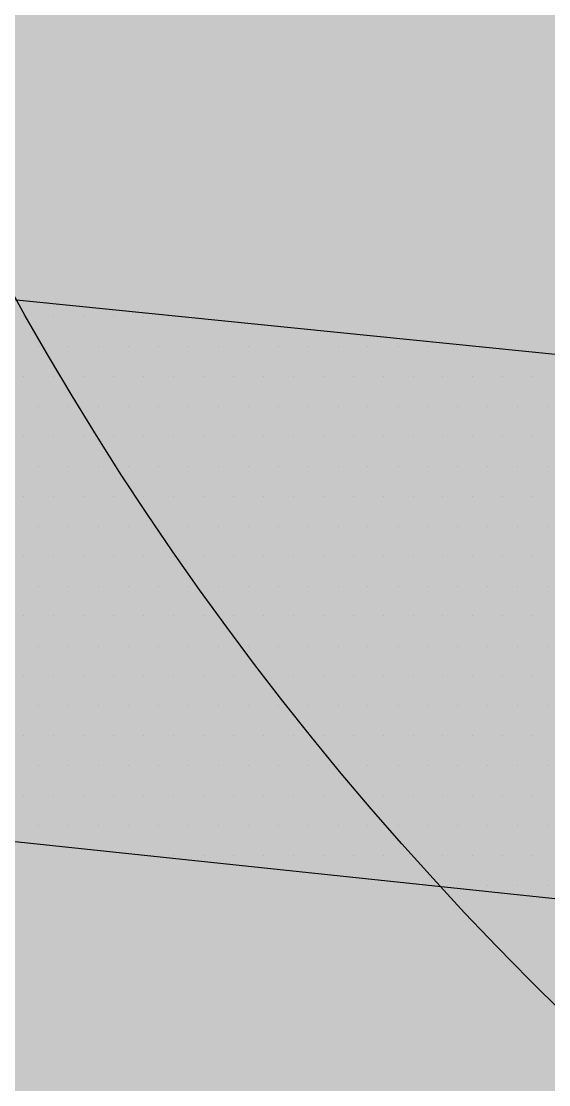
# Paper-space layout 'Layout1' of a CAD drawing. Extents: x -43 to 2298, y -18 to 768.
# Drawn here: x 134.713 to 135.683, y 257.531 to 259.486 of the extents above; entities that cross this region are included whole.
import ezdxf

# ---------------------------------------------------------------- set-up
doc = ezdxf.new("R2010")
doc.units = 0
doc.header["$LTSCALE"] = 2
doc.linetypes.add('CACHEX2', pattern=[0.75, 0.5, -0.25])
doc.layers.add('CARTOUCHE', color=7, linetype='Continuous')
doc.layers.add('LOGO', color=7, linetype='Continuous')

# ---------------------------------------------------------------- blocks, each defined once
blk = doc.blocks.new('A$C715108E3')
at = {"layer": 'LOGO', "color": 131}
for p, q in [((-18.7812, -18.4684), (-18.7812, -18.4684)), ((-18.6892, -18.4684), (-18.6892, -18.4684)), ((-18.5974, -18.4684), (-18.5974, -18.4684)), ((-18.5056, -18.4684), (-18.5056, -18.4684)), ((-18.4141, -18.4684), (-18.4141, -18.4684)), ((-18.3223, -18.4684), (-18.3223, -18.4684)), ((-18.7349, -18.5599), (-18.7349, -18.5599)), ((-18.6431, -18.5599), (-18.6431, -18.5599)), ((-18.5515, -18.5599), (-18.5515, -18.5599)), ((-18.4598, -18.5599), (-18.4598, -18.5599)), ((-18.3678, -18.5599), (-18.3678, -18.5599)), ((-18.2765, -18.5599), (-18.2765, -18.5599)), ((-18.1847, -18.5599), (-18.1847, -18.5599)), ((-18.0927, -18.5599), (-18.0927, -18.5599)), ((-18.0014, -18.5599), (-18.0014, -18.5599)), ((-17.9094, -18.5599), (-17.9094, -18.5599)), ((-17.8174, -18.5599), (-17.8174, -18.5599)), ((-17.7263, -18.5599), (-17.7263, -18.5599)), ((-17.6341, -18.5599), (-17.6341, -18.5599)), ((-17.5424, -18.5599), (-17.5424, -18.5599)), ((-17.4504, -18.5599), (-17.4504, -18.5599)), ((-18.7812, -18.6525), (-18.7812, -18.6525)), ((-18.6892, -18.6525), (-18.6892, -18.6525)), ((-18.5974, -18.6525), (-18.5974, -18.6525)), ((-18.5056, -18.6525), (-18.5056, -18.6525)), ((-18.4141, -18.6525), (-18.4141, -18.6525)), ((-18.3223, -18.6525), (-18.3223, -18.6525)), ((-18.2302, -18.6525), (-18.2302, -18.6525)), ((-18.139, -18.6525), (-18.139, -18.6525)), ((-18.047, -18.6525), (-18.047, -18.6525)), ((-17.9549, -18.6525), (-17.9549, -18.6525)), ((-17.8637, -18.6525), (-17.8637, -18.6525)), ((-17.7716, -18.6525), (-17.7716, -18.6525)), ((-17.6798, -18.6525), (-17.6798, -18.6525)), ((-17.588, -18.6525), (-17.588, -18.6525)), ((-17.4965, -18.6525), (-17.4965, -18.6525)), ((-17.4049, -18.6525), (-17.4049, -18.6525)), ((-17.3129, -18.6525), (-17.3129, -18.6525)), ((-17.2214, -18.6525), (-17.2214, -18.6525)), ((-18.7349, -18.7438), (-18.7349, -18.7438)), ((-18.6431, -18.7438), (-18.6431, -18.7438)), ((-18.5515, -18.7438), (-18.5515, -18.7438)), ((-18.4598, -18.7438), (-18.4598, -18.7438)), ((-18.3678, -18.7438), (-18.3678, -18.7438)), ((-18.2765, -18.7438), (-18.2765, -18.7438)), ((-18.1847, -18.7438), (-18.1847, -18.7438)), ((-18.0927, -18.7438), (-18.0927, -18.7438)), ((-18.0014, -18.7438), (-18.0014, -18.7438)), ((-17.9094, -18.7438), (-17.9094, -18.7438)), ((-17.8174, -18.7438), (-17.8174, -18.7438)), ((-17.7263, -18.7438), (-17.7263, -18.7438)), ((-17.6341, -18.7438), (-17.6341, -18.7438)), ((-17.5424, -18.7438), (-17.5424, -18.7438)), ((-17.4504, -18.7438), (-17.4504, -18.7438)), ((-17.359, -18.7438), (-17.359, -18.7438)), ((-17.2671, -18.7438), (-17.2671, -18.7438)), ((-17.1753, -18.7438), (-17.1753, -18.7438)), ((-18.7812, -18.835), (-18.7812, -18.835)), ((-18.6892, -18.835), (-18.6892, -18.835)), ((-18.5974, -18.835), (-18.5974, -18.835)), ((-18.5056, -18.835), (-18.5056, -18.835)), ((-18.4141, -18.835), (-18.4141, -18.835)), ((-18.3223, -18.835), (-18.3223, -18.835)), ((-18.2302, -18.835), (-18.2302, -18.835)), ((-18.139, -18.835), (-18.139, -18.835)), ((-18.047, -18.835), (-18.047, -18.835)), ((-17.9549, -18.835), (-17.9549, -18.835)), ((-17.8637, -18.835), (-17.8637, -18.835)), ((-17.7716, -18.835), (-17.7716, -18.835)), ((-17.6798, -18.835), (-17.6798, -18.835)), ((-17.588, -18.835), (-17.588, -18.835)), ((-17.4965, -18.835), (-17.4965, -18.835)), ((-17.4049, -18.835), (-17.4049, -18.835)), ((-17.3129, -18.835), (-17.3129, -18.835)), ((-17.2214, -18.835), (-17.2214, -18.835)), ((-18.7349, -18.9276), (-18.7349, -18.9276)), ((-18.6431, -18.9276), (-18.6431, -18.9276)), ((-18.5515, -18.9276), (-18.5515, -18.9276)), ((-18.4598, -18.9276), (-18.4598, -18.9276)), ((-18.3678, -18.9276), (-18.3678, -18.9276)), ((-18.2765, -18.9276), (-18.2765, -18.9276)), ((-18.1847, -18.9276), (-18.1847, -18.9276)), ((-18.0927, -18.9276), (-18.0927, -18.9276)), ((-18.0014, -18.9276), (-18.0014, -18.9276)), ((-17.9094, -18.9276), (-17.9094, -18.9276)), ((-17.8174, -18.9276), (-17.8174, -18.9276)), ((-17.7263, -18.9276), (-17.7263, -18.9276)), ((-17.6341, -18.9276), (-17.6341, -18.9276)), ((-17.5424, -18.9276), (-17.5424, -18.9276)), ((-17.4504, -18.9276), (-17.4504, -18.9276)), ((-17.359, -18.9276), (-17.359, -18.9276)), ((-17.2671, -18.9276), (-17.2671, -18.9276)), ((-17.1753, -18.9276), (-17.1753, -18.9276)), ((-18.7812, -19.0189), (-18.7812, -19.0189)), ((-18.6892, -19.0189), (-18.6892, -19.0189)), ((-18.5974, -19.0189), (-18.5974, -19.0189)), ((-18.5056, -19.0189), (-18.5056, -19.0189)), ((-18.4141, -19.0189), (-18.4141, -19.0189)), ((-18.3223, -19.0189), (-18.3223, -19.0189)), ((-18.2302, -19.0189), (-18.2302, -19.0189)), ((-18.139, -19.0189), (-18.139, -19.0189)), ((-18.047, -19.0189), (-18.047, -19.0189)), ((-17.9549, -19.0189), (-17.9549, -19.0189)), ((-17.8637, -19.0189), (-17.8637, -19.0189)), ((-17.7716, -19.0189), (-17.7716, -19.0189)), ((-17.6798, -19.0189), (-17.6798, -19.0189)), ((-17.588, -19.0189), (-17.588, -19.0189)), ((-17.4965, -19.0189), (-17.4965, -19.0189)), ((-17.4049, -19.0189), (-17.4049, -19.0189)), ((-17.3129, -19.0189), (-17.3129, -19.0189)), ((-17.2214, -19.0189), (-17.2214, -19.0189)), ((-18.7349, -19.1101), (-18.7349, -19.1101)), ((-18.6431, -19.1101), (-18.6431, -19.1101)), ((-18.5515, -19.1101), (-18.5515, -19.1101)), ((-18.4598, -19.1101), (-18.4598, -19.1101)), ((-18.3678, -19.1101), (-18.3678, -19.1101)), ((-18.2765, -19.1101), (-18.2765, -19.1101)), ((-18.1847, -19.1101), (-18.1847, -19.1101)), ((-18.0927, -19.1101), (-18.0927, -19.1101)), ((-18.0014, -19.1101), (-18.0014, -19.1101)), ((-17.9094, -19.1101), (-17.9094, -19.1101)), ((-17.8174, -19.1101), (-17.8174, -19.1101)), ((-17.7263, -19.1101), (-17.7263, -19.1101)), ((-17.6341, -19.1101), (-17.6341, -19.1101)), ((-17.5424, -19.1101), (-17.5424, -19.1101)), ((-17.4504, -19.1101), (-17.4504, -19.1101)), ((-17.359, -19.1101), (-17.359, -19.1101)), ((-17.2671, -19.1101), (-17.2671, -19.1101)), ((-17.1753, -19.1101), (-17.1753, -19.1101)), ((-18.7812, -19.2027), (-18.7812, -19.2027)), ((-18.6892, -19.2027), (-18.6892, -19.2027)), ((-18.5974, -19.2027), (-18.5974, -19.2027)), ((-18.5056, -19.2027), (-18.5056, -19.2027)), ((-18.4141, -19.2027), (-18.4141, -19.2027)), ((-18.3223, -19.2027), (-18.3223, -19.2027)), ((-18.2302, -19.2027), (-18.2302, -19.2027)), ((-18.139, -19.2027), (-18.139, -19.2027)), ((-18.047, -19.2027), (-18.047, -19.2027)), ((-17.9549, -19.2027), (-17.9549, -19.2027)), ((-17.8637, -19.2027), (-17.8637, -19.2027)), ((-17.7716, -19.2027), (-17.7716, -19.2027)), ((-17.6798, -19.2027), (-17.6798, -19.2027)), ((-17.588, -19.2027), (-17.588, -19.2027)), ((-17.4965, -19.2027), (-17.4965, -19.2027)), ((-17.4049, -19.2027), (-17.4049, -19.2027)), ((-17.3129, -19.2027), (-17.3129, -19.2027)), ((-17.2214, -19.2027), (-17.2214, -19.2027)), ((-18.7349, -19.294), (-18.7349, -19.294)), ((-18.6431, -19.294), (-18.6431, -19.294)), ((-18.5515, -19.294), (-18.5515, -19.294)), ((-18.4598, -19.294), (-18.4598, -19.294)), ((-18.3678, -19.294), (-18.3678, -19.294)), ((-18.2765, -19.294), (-18.2765, -19.294)), ((-18.1847, -19.294), (-18.1847, -19.294)), ((-18.0927, -19.294), (-18.0927, -19.294)), ((-18.0014, -19.294), (-18.0014, -19.294)), ((-17.9094, -19.294), (-17.9094, -19.294)), ((-17.8174, -19.294), (-17.8174, -19.294)), ((-17.7263, -19.294), (-17.7263, -19.294)), ((-17.6341, -19.294), (-17.6341, -19.294)), ((-17.5424, -19.294), (-17.5424, -19.294)), ((-17.4504, -19.294), (-17.4504, -19.294)), ((-17.359, -19.294), (-17.359, -19.294)), ((-17.2671, -19.294), (-17.2671, -19.294)), ((-17.1753, -19.294), (-17.1753, -19.294)), ((-18.7812, -19.3855), (-18.7812, -19.3855)), ((-18.6892, -19.3855), (-18.6892, -19.3855)), ((-18.5974, -19.3855), (-18.5974, -19.3855)), ((-18.5056, -19.3855), (-18.5056, -19.3855)), ((-18.4141, -19.3855), (-18.4141, -19.3855)), ((-18.3223, -19.3855), (-18.3223, -19.3855)), ((-18.2302, -19.3855), (-18.2302, -19.3855)), ((-18.139, -19.3855), (-18.139, -19.3855)), ((-18.047, -19.3855), (-18.047, -19.3855)), ((-17.9549, -19.3855), (-17.9549, -19.3855)), ((-17.8637, -19.3855), (-17.8637, -19.3855)), ((-17.7716, -19.3855), (-17.7716, -19.3855)), ((-17.6798, -19.3855), (-17.6798, -19.3855)), ((-17.588, -19.3855), (-17.588, -19.3855)), ((-17.4965, -19.3855), (-17.4965, -19.3855)), ((-17.4049, -19.3855), (-17.4049, -19.3855)), ((-17.3129, -19.3855), (-17.3129, -19.3855)), ((-17.2214, -19.3855), (-17.2214, -19.3855)), ((-18.7349, -19.4779), (-18.7349, -19.4779)), ((-18.6431, -19.4779), (-18.6431, -19.4779)), ((-18.5515, -19.4779), (-18.5515, -19.4779)), ((-18.4598, -19.4779), (-18.4598, -19.4779)), ((-18.3678, -19.4779), (-18.3678, -19.4779)), ((-18.2765, -19.4779), (-18.2765, -19.4779)), ((-18.1847, -19.4779), (-18.1847, -19.4779)), ((-18.0927, -19.4779), (-18.0927, -19.4779)), ((-18.0014, -19.4779), (-18.0014, -19.4779)), ((-17.9094, -19.4779), (-17.9094, -19.4779)), ((-17.8174, -19.4779), (-17.8174, -19.4779)), ((-17.7263, -19.4779), (-17.7263, -19.4779)), ((-17.6341, -19.4779), (-17.6341, -19.4779)), ((-17.5424, -19.4779), (-17.5424, -19.4779)), ((-17.4504, -19.4779), (-17.4504, -19.4779)), ((-17.359, -19.4779), (-17.359, -19.4779)), ((-17.2671, -19.4779), (-17.2671, -19.4779)), ((-17.1753, -19.4779), (-17.1753, -19.4779)), ((-18.7812, -19.5693), (-18.7812, -19.5693)), ((-18.6892, -19.5693), (-18.6892, -19.5693)), ((-18.5974, -19.5693), (-18.5974, -19.5693)), ((-18.5056, -19.5693), (-18.5056, -19.5693)), ((-18.4141, -19.5693), (-18.4141, -19.5693)), ((-18.3223, -19.5693), (-18.3223, -19.5693)), ((-18.2302, -19.5693), (-18.2302, -19.5693)), ((-18.139, -19.5693), (-18.139, -19.5693)), ((-18.047, -19.5693), (-18.047, -19.5693)), ((-17.9549, -19.5693), (-17.9549, -19.5693)), ((-17.8637, -19.5693), (-17.8637, -19.5693)), ((-17.7716, -19.5693), (-17.7716, -19.5693)), ((-17.6798, -19.5693), (-17.6798, -19.5693)), ((-17.588, -19.5693), (-17.588, -19.5693)), ((-17.4965, -19.5693), (-17.4965, -19.5693)), ((-17.4049, -19.5693), (-17.4049, -19.5693)), ((-17.3129, -19.5693), (-17.3129, -19.5693)), ((-17.2214, -19.5693), (-17.2214, -19.5693)), ((-18.7349, -19.6606), (-18.7349, -19.6606)), ((-18.6431, -19.6606), (-18.6431, -19.6606)), ((-18.5515, -19.6606), (-18.5515, -19.6606)), ((-18.4598, -19.6606), (-18.4598, -19.6606)), ((-18.3678, -19.6606), (-18.3678, -19.6606)), ((-18.2765, -19.6606), (-18.2765, -19.6606)), ((-18.1847, -19.6606), (-18.1847, -19.6606)), ((-18.0927, -19.6606), (-18.0927, -19.6606)), ((-18.0014, -19.6606), (-18.0014, -19.6606)), ((-17.9094, -19.6606), (-17.9094, -19.6606)), ((-17.8174, -19.6606), (-17.8174, -19.6606)), ((-17.7263, -19.6606), (-17.7263, -19.6606)), ((-17.6341, -19.6606), (-17.6341, -19.6606)), ((-17.5424, -19.6606), (-17.5424, -19.6606)), ((-17.4504, -19.6606), (-17.4504, -19.6606)), ((-17.359, -19.6606), (-17.359, -19.6606)), ((-17.2671, -19.6606), (-17.2671, -19.6606)), ((-17.1753, -19.6606), (-17.1753, -19.6606)), ((-18.7812, -19.753), (-18.7812, -19.753)), ((-18.6892, -19.753), (-18.6892, -19.753)), ((-18.5974, -19.753), (-18.5974, -19.753)), ((-18.5056, -19.753), (-18.5056, -19.753)), ((-18.4141, -19.753), (-18.4141, -19.753)), ((-18.3223, -19.753), (-18.3223, -19.753)), ((-18.2302, -19.753), (-18.2302, -19.753)), ((-18.139, -19.753), (-18.139, -19.753)), ((-18.047, -19.753), (-18.047, -19.753)), ((-17.9549, -19.753), (-17.9549, -19.753)), ((-17.8637, -19.753), (-17.8637, -19.753)), ((-17.7716, -19.753), (-17.7716, -19.753)), ((-17.6798, -19.753), (-17.6798, -19.753)), ((-17.588, -19.753), (-17.588, -19.753)), ((-17.4965, -19.753), (-17.4965, -19.753)), ((-17.4049, -19.753), (-17.4049, -19.753)), ((-17.3129, -19.753), (-17.3129, -19.753)), ((-17.2214, -19.753), (-17.2214, -19.753)), ((-18.7349, -19.8444), (-18.7349, -19.8444)), ((-18.6431, -19.8444), (-18.6431, -19.8444)), ((-18.5515, -19.8444), (-18.5515, -19.8444)), ((-18.4598, -19.8444), (-18.4598, -19.8444)), ((-18.3678, -19.8444), (-18.3678, -19.8444)), ((-18.2765, -19.8444), (-18.2765, -19.8444)), ((-18.1847, -19.8444), (-18.1847, -19.8444)), ((-18.0927, -19.8444), (-18.0927, -19.8444)), ((-18.0014, -19.8444), (-18.0014, -19.8444)), ((-17.9094, -19.8444), (-17.9094, -19.8444)), ((-17.8174, -19.8444), (-17.8174, -19.8444)), ((-17.7263, -19.8444), (-17.7263, -19.8444)), ((-17.6341, -19.8444), (-17.6341, -19.8444)), ((-17.5424, -19.8444), (-17.5424, -19.8444)), ((-17.4504, -19.8444), (-17.4504, -19.8444)), ((-17.359, -19.8444), (-17.359, -19.8444)), ((-17.2671, -19.8444), (-17.2671, -19.8444)), ((-17.1753, -19.8444), (-17.1753, -19.8444)), ((-18.7812, -19.9357), (-18.7812, -19.9357)), ((-18.6892, -19.9357), (-18.6892, -19.9357)), ((-18.5974, -19.9357), (-18.5974, -19.9357)), ((-18.5056, -19.9357), (-18.5056, -19.9357)), ((-18.4141, -19.9357), (-18.4141, -19.9357)), ((-18.3223, -19.9357), (-18.3223, -19.9357)), ((-18.2302, -19.9357), (-18.2302, -19.9357)), ((-18.139, -19.9357), (-18.139, -19.9357)), ((-18.047, -19.9357), (-18.047, -19.9357)), ((-17.9549, -19.9357), (-17.9549, -19.9357)), ((-17.8637, -19.9357), (-17.8637, -19.9357)), ((-17.7716, -19.9357), (-17.7716, -19.9357)), ((-17.6798, -19.9357), (-17.6798, -19.9357)), ((-17.588, -19.9357), (-17.588, -19.9357)), ((-17.4965, -19.9357), (-17.4965, -19.9357)), ((-17.4049, -19.9357), (-17.4049, -19.9357)), ((-17.3129, -19.9357), (-17.3129, -19.9357)), ((-17.2214, -19.9357), (-17.2214, -19.9357)), ((-18.7349, -20.0281), (-18.7349, -20.0281)), ((-18.6431, -20.0281), (-18.6431, -20.0281)), ((-18.5515, -20.0281), (-18.5515, -20.0281)), ((-18.4598, -20.0281), (-18.4598, -20.0281)), ((-18.3678, -20.0281), (-18.3678, -20.0281)), ((-18.2765, -20.0281), (-18.2765, -20.0281)), ((-18.1847, -20.0281), (-18.1847, -20.0281)), ((-18.0927, -20.0281), (-18.0927, -20.0281)), ((-18.0014, -20.0281), (-18.0014, -20.0281)), ((-17.9094, -20.0281), (-17.9094, -20.0281)), ((-17.8174, -20.0281), (-17.8174, -20.0281)), ((-17.7263, -20.0281), (-17.7263, -20.0281)), ((-17.6341, -20.0281), (-17.6341, -20.0281)), ((-17.5424, -20.0281), (-17.5424, -20.0281)), ((-17.4504, -20.0281), (-17.4504, -20.0281)), ((-17.359, -20.0281), (-17.359, -20.0281)), ((-17.2671, -20.0281), (-17.2671, -20.0281)), ((-17.1753, -20.0281), (-17.1753, -20.0281)), ((-18.401, -20.1196), (-18.401, -20.1196)), ((-18.3223, -20.1196), (-18.3223, -20.1196)), ((-18.2302, -20.1196), (-18.2302, -20.1196)), ((-18.139, -20.1196), (-18.139, -20.1196)), ((-18.047, -20.1196), (-18.047, -20.1196)), ((-17.9549, -20.1196), (-17.9549, -20.1196)), ((-17.8637, -20.1196), (-17.8637, -20.1196)), ((-17.7716, -20.1196), (-17.7716, -20.1196)), ((-17.6798, -20.1196), (-17.6798, -20.1196)), ((-17.588, -20.1196), (-17.588, -20.1196)), ((-17.4965, -20.1196), (-17.4965, -20.1196)), ((-17.4049, -20.1196), (-17.4049, -20.1196)), ((-17.3129, -20.1196), (-17.3129, -20.1196)), ((-17.2214, -20.1196), (-17.2214, -20.1196)), ((-17.5325, -20.211), (-17.5325, -20.211)), ((-17.4504, -20.211), (-17.4504, -20.211)), ((-17.359, -20.211), (-17.359, -20.211)), ((-17.2671, -20.211), (-17.2671, -20.211)), ((-17.1753, -20.211), (-17.1753, -20.211))]:
    blk.add_line(p, q, dxfattribs=at)
blk.add_lwpolyline([(-13.895, -18.9134), (-20.3713, -18.2597), (-20.2455, -18.5991), (-19.5037, -19.9063), (-19.4659, -20.0075), (-15.0643, -20.4719)], dxfattribs=at)
blk = doc.blocks.new('A$C581E6685')
at = {"layer": 'LOGO', "color": 32, "linetype": 'CACHEX2', "ltscale": 1.5}
blk.add_ellipse((-38.0538, 23.8138), major_axis=(-19.0311, -3.534), ratio=0.590567, dxfattribs=at)
at = {"layer": 'LOGO', "color": 32}
blk.add_ellipse((-37.6144, 23.8499), major_axis=(-13.5768, -4.2839), ratio=0.791971, dxfattribs=at)
at = {"layer": 'CARTOUCHE'}
blk.add_blockref('A$C715108E3', (-31.6739, 36.3189), dxfattribs=at)

psp = doc.layouts.get("Layout1")

# ---------------------------------------------------------------- hatches: boundary and pattern name
at = {"layer": 'CARTOUCHE', "true_color": 0xffffff}
h = psp.add_hatch(color=7, dxfattribs=at)
h.dxf.hatch_style = 1
edge = h.paths.add_edge_path()
edge.add_spline(control_points=[(127.7197, 272.4748), (127.7197, 261.5837), (127.7197, 250.6925), (127.7197, 246.8525), (131.5597, 246.8525), (177.0989, 246.8525), (222.6382, 246.8525), (226.4782, 246.8525), (226.4782, 250.6925), (226.4782, 261.5837), (226.4782, 272.4748), (226.4782, 276.3148), (222.6382, 276.3148), (177.0989, 276.3148), (131.5597, 276.3148), (127.7197, 276.3148), (127.7197, 272.4748)], knot_values=[0, 0, 0, 1, 1, 2.570796, 2.570796, 3.570796, 3.570796, 5.141593, 5.141593, 6.141593, 6.141593, 7.712389, 7.712389, 8.712389, 8.712389, 10.283185, 10.283185, 10.283185], weights=[1, 1, 1, 0.707107, 1, 1, 1, 0.707107, 1, 1, 1, 0.707107, 1, 1, 1, 0.707107, 1], degree=2, periodic=0)

# ---------------------------------------------------------------- linework, layer by layer
at = {"layer": 'CARTOUCHE'}
psp.add_rational_spline([(127.7197, 272.4748), (127.7197, 261.5837), (127.7197, 250.6925), (127.7197, 246.8525), (131.5597, 246.8525), (177.0989, 246.8525), (222.6382, 246.8525), (226.4782, 246.8525), (226.4782, 250.6925), (226.4782, 261.5837), (226.4782, 272.4748), (226.4782, 276.3148), (222.6382, 276.3148), (177.0989, 276.3148), (131.5597, 276.3148), (127.7197, 276.3148), (127.7197, 272.4748)], [1, 1, 1, 0.707106781187, 1, 1, 1, 0.707106781187, 1, 1, 1, 0.707106781187, 1, 1, 1, 0.707106781187, 1], degree=2, knots=[0, 0, 0, 1, 1, 2.570796, 2.570796, 3.570796, 3.570796, 5.141593, 5.141593, 6.141593, 6.141593, 7.712389, 7.712389, 8.712389, 8.712389, 10.283185, 10.283185, 10.283185], dxfattribs=at)

# ---------------------------------------------------------------- block references
at = {"layer": 'CARTOUCHE', "xscale": 0.6, "yscale": 0.6, "zscale": 0.6}
psp.add_blockref('A$C581E6685', (164.9904, 248.2331), dxfattribs=at)

doc.saveas('drawing.dxf')
